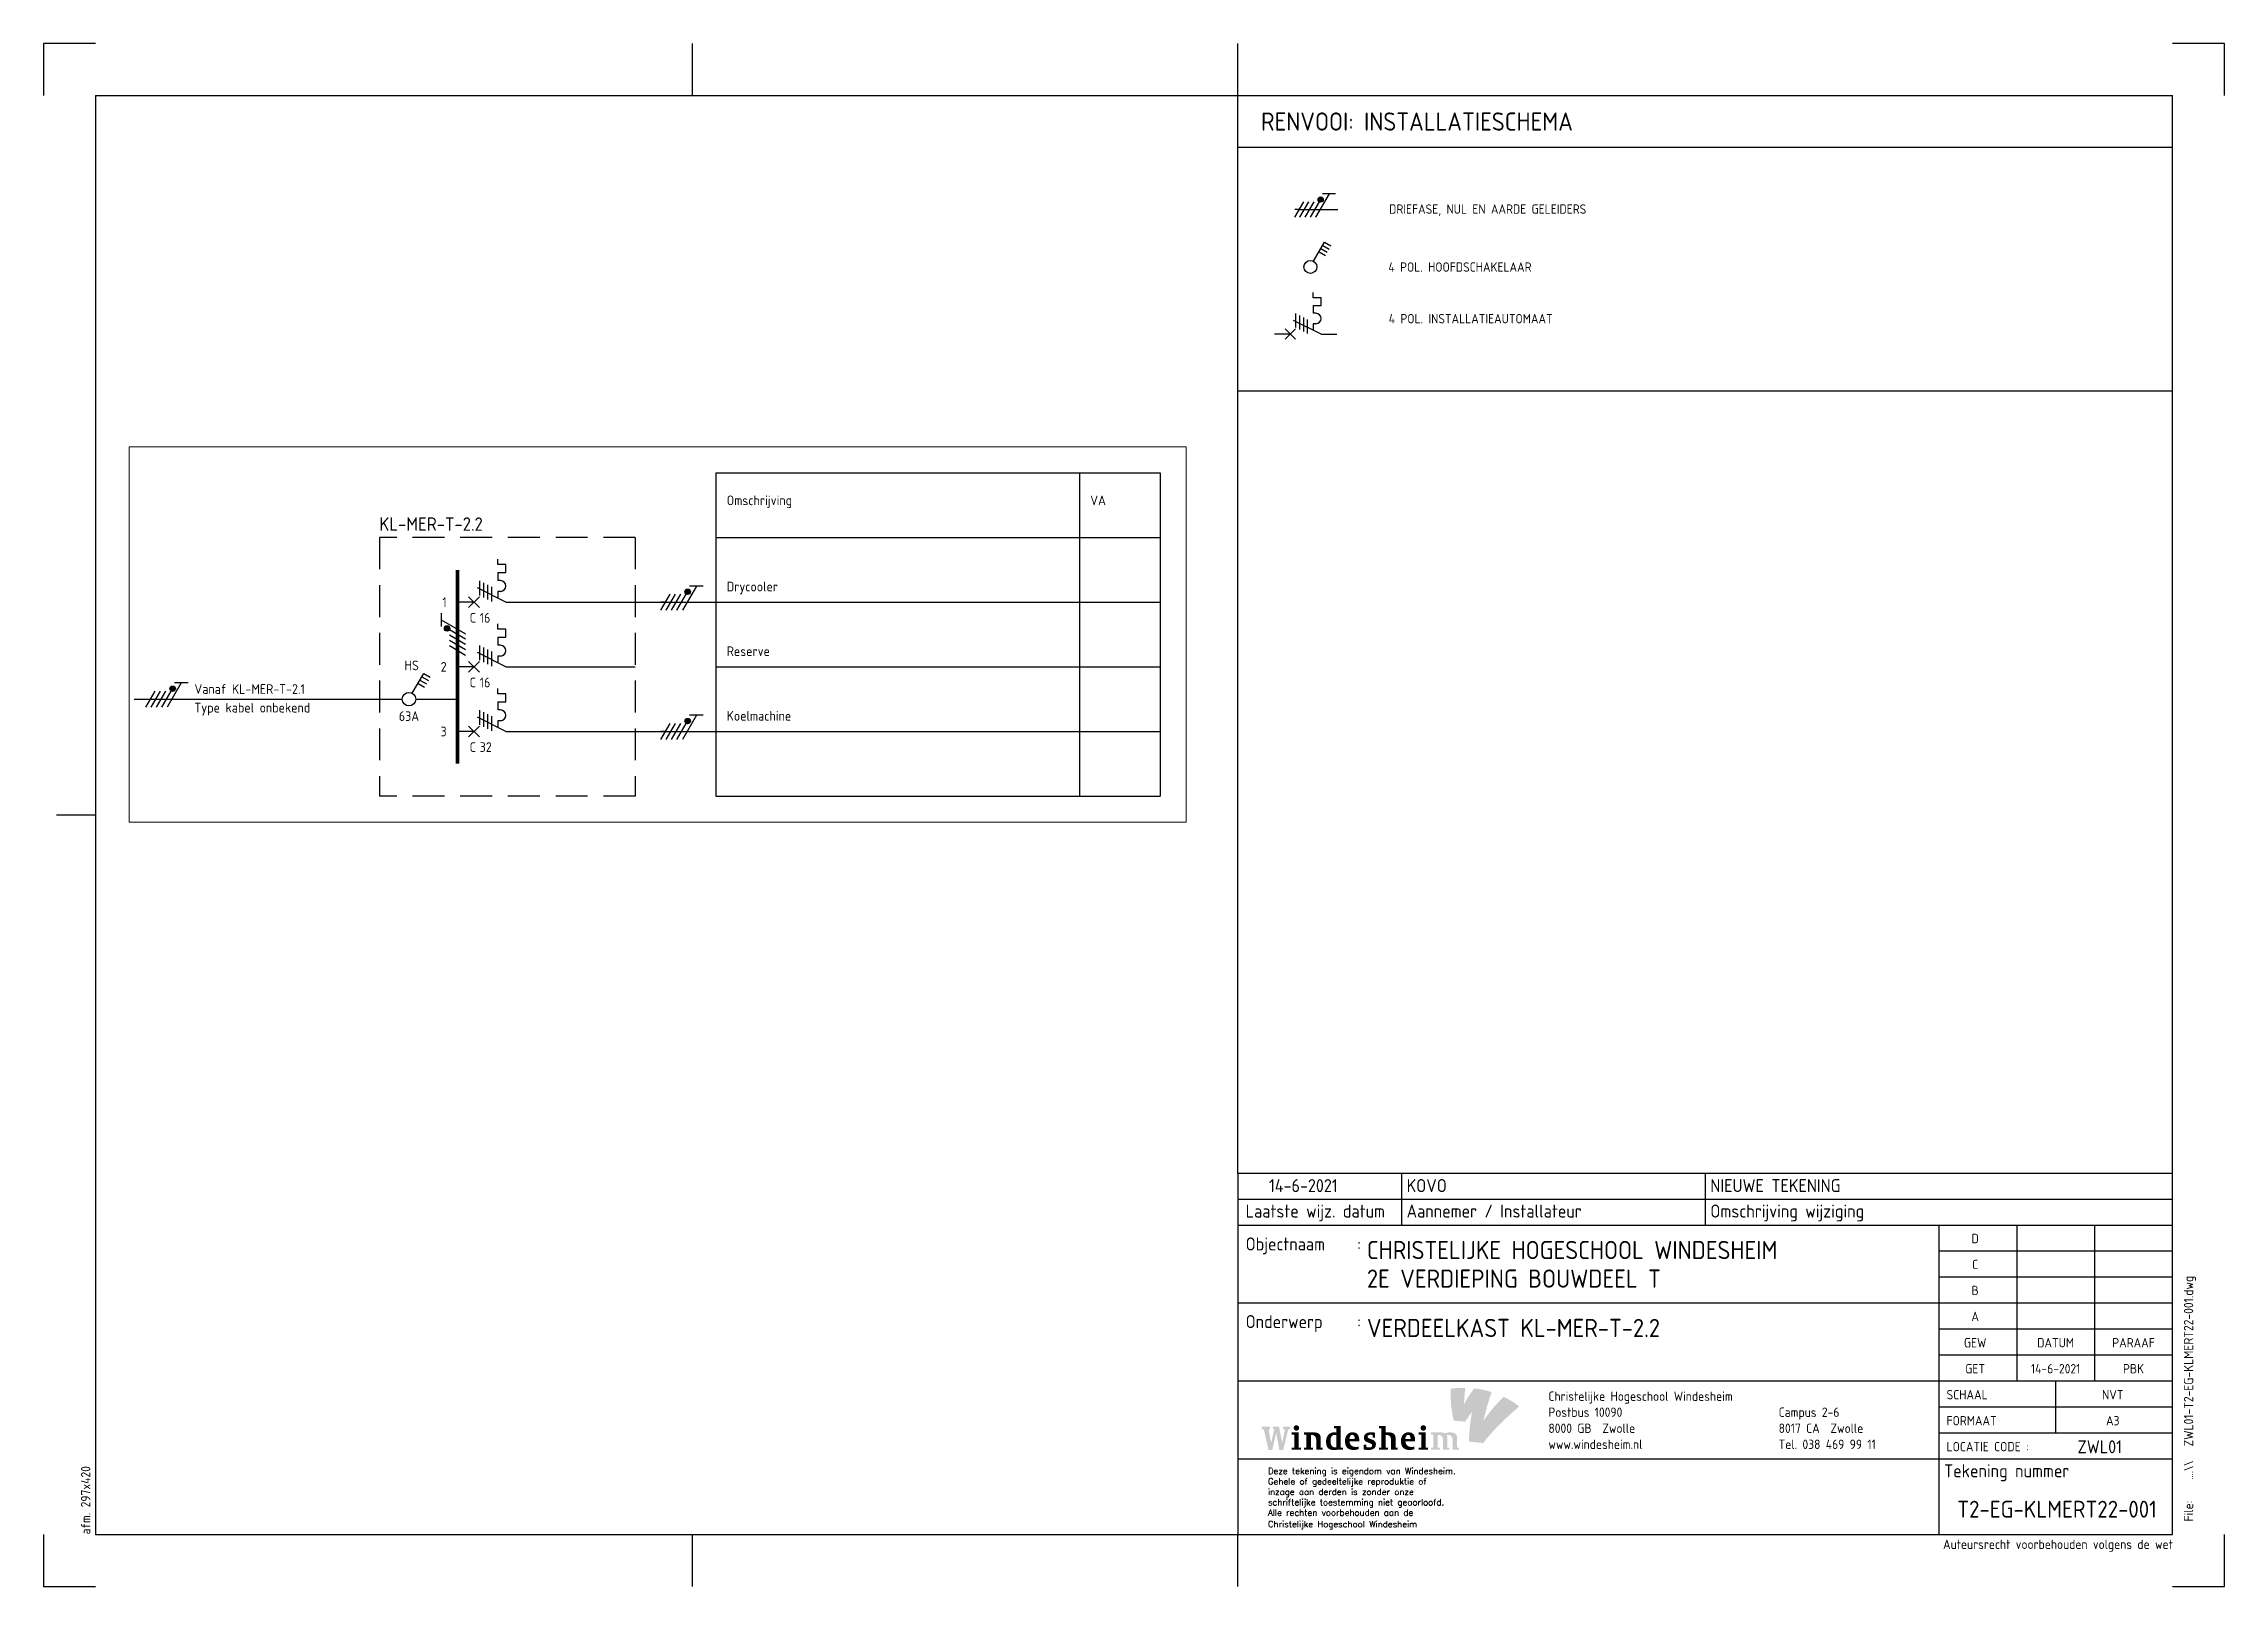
# Paper-space layout 'Layout1' of a CAD drawing. Header units: millimetres. Extents: x 0 to 420, y 0 to 297.
# The model-space entities are those that its viewports show. They can reach past a viewport. Long polylines and large blocks are cut down to what shows.
import ezdxf
from ezdxf.enums import TextEntityAlignment as Align

# ---------------------------------------------------------------- set-up
doc = ezdxf.new("R2010")
doc.units = ezdxf.units.MM
doc.linetypes.add('HIDDEN', pattern=[9.525, 6.35, -3.175])
for name, color, linetype in [('00att018', 1, 'Continuous'), ('00att025', 2, 'Continuous'), ('00att035', 3, 'Continuous'), ('00att050', 4, 'Continuous'), ('00KAD018', 1, 'Continuous'), ('00kad025', 2, 'Continuous'), ('00KAD070', 5, 'Continuous'), ('BL$2----_KADER', 7, 'Continuous'), ('BL$4----_LOGO', 7, 'Continuous'), ('BL$4----_STEMPEL', 7, 'Continuous'), ('BL$9----_RENVOOI', 3, 'Continuous'), ('EL$1----', 3, 'Continuous'), ('EL$1----_MER-T2-2', 3, 'Continuous'), ('LAAG_1', 7, 'Continuous')]:
    doc.layers.add(name, color=color, linetype=linetype)
doc.layers.add('BL$3----_VIEWPORT', color=7, linetype='Continuous', plot=False)
doc.styles.add('BURO-018', font='arial.ttf', dxfattribs={"height": 1.8})
doc.styles.add('EDU', font='ROMANS.SHX', dxfattribs={"height": 2.5})
doc.styles.add('ISO', font='isocp.shx')
doc.styles.add('STABICAD-018', font='ISOCP.SHX', dxfattribs={"height": 1.8})
doc.styles.get("Standard").update_dxf_attribs({"font": 'isocp.shx'})

# ---------------------------------------------------------------- blocks, each defined once
blk = doc.blocks.new('A$C549C6739')
at = {"layer": '00KAD018'}
for p, q in [((0, 297), (0, 287)), ((10, 297), (0, 297)), ((125, 287), (125, 297)), ((230, 287), (230, 297)), ((420, 297), (410, 297)), ((420, 287), (420, 297)), ((2.5, 148.5), (10, 148.5)), ((0, 10), (0, 0)), ((125, 0), (125, 10)), ((230, 0), (230, 10)), ((420, 0), (420, 10)), ((0, 0), (10, 0)), ((410, 0), (420, 0))]:
    blk.add_line(p, q, dxfattribs=at)
at = {"layer": '00KAD070'}
for p, q in [((10, 287), (10, 10)), ((10, 287), (410, 287)), ((410, 10), (410, 287)), ((10, 10), (410, 10))]:
    blk.add_line(p, q, dxfattribs=at)
at = {"layer": '00att018', "style": 'ISO'}
blk.add_text('afm. 297x420', height=1.8, rotation=90, dxfattribs=at).set_placement((9, 10))
blk.add_text('Auteursrecht voorbehouden volgens de wet', height=1.8, dxfattribs=at).set_placement((410.08, 7.2), align=Align.RIGHT)
blk = doc.blocks.new('AI9-BLK4')
at = {"layer": 'LAAG_1'}
h = blk.add_hatch(color=40, dxfattribs=at)
edge = h.paths.add_edge_path()
edge.add_spline(control_points=[(7.13, 7.18), (4.76, 4.71), (2.6, 2.64), (-0.67, -2.09), (0, 0.48), (1.33, 5.88), (2.58, 8.98), (0.66, 9.66), (-2.22, 10.26), (-4.13, 10.42), (-5.47, 8.84), (-7.52, 5.49), (-8.07, 4.43), (-8, 6.89), (-7.74, 9.27), (-7.64, 10.61), (-9.57, 10.7), (-11, 10.61), (-13.21, 10.31), (-13.29, 6), (-13.05, 2.03), (-12.01, -2), (-10.76, -2.09), (-7.6, -2.36), (-7.6, -2.36), (-7.12, -1.66), (-6.13, -0.03), (-4.98, 1.41), (-5.44, -0.9), (-5.87, -4.06), (-6.06, -7.16), (-6.12, -8.14), (-6.15, -9.12), (-6.16, -10.06), (-4.67, -10.18), (-0.96, -10.58), (-0.72, -10.61), (-0.72, -10.61), (-0.71, -10.6), (-0.71, -10.6), (-0.7, -10.59), (-0.7, -10.58), (-0.69, -10.58), (0.69, -8.77), (2.26, -6.96), (3.63, -5.5), (4.7, -4.37), (5.74, -3.33), (6.72, -2.37), (9.27, 0.11), (11.5, 2.08), (13.21, 3.49), (11.03, 5.13), (9.48, 6.13), (7.13, 7.18)], knot_values=[0, 0, 0, 0, 1, 1, 1, 2, 2, 2, 3, 3, 3, 4, 4, 4, 5, 5, 5, 6, 6, 6, 7, 7, 7, 8, 8, 8, 9, 9, 9, 10, 10, 10, 11, 11, 11, 12, 12, 12, 13, 13, 13, 14, 14, 14, 15, 15, 15, 16, 16, 16, 17, 17, 17, 18, 18, 18, 18], degree=3, periodic=0)
h = blk.add_hatch(color=154, dxfattribs=at)
edge = h.paths.add_edge_path()
edge.add_spline(control_points=[(-0.71, -10.6), (-0.71, -10.6), (-0.71, -10.6), (-0.71, -10.6), (-0.74, -10.63), (-0.72, -10.62), (-0.71, -10.6)], knot_values=[0, 0, 0, 0, 1, 1, 1, 2, 2, 2, 2], degree=3, periodic=0)
h = blk.add_hatch(color=154, dxfattribs=at)
edge = h.paths.add_edge_path()
edge.add_spline(control_points=[(-0.71, -10.6), (-0.71, -10.6), (-0.7, -10.6), (-0.7, -10.6), (-0.67, -10.57), (-0.69, -10.59), (-0.71, -10.6)], knot_values=[0, 0, 0, 0, 1, 1, 1, 2, 2, 2, 2], degree=3, periodic=0)
blk = doc.blocks.new('AI9-BLK3')
at = {"layer": 'LAAG_1'}
h = blk.add_hatch(color=154, dxfattribs=at)
edge = h.paths.add_edge_path()
edge.add_spline(control_points=[(-27.78, 3.24), (-27.78, 3.24), (-29.75, -4.72), (-29.75, -4.72), (-29.75, -4.72), (-31.22, -4.72), (-31.22, -4.72), (-31.22, -4.72), (-32.46, 1.79), (-32.46, 1.79), (-32.46, 1.79), (-33.95, -4.72), (-33.95, -4.72), (-33.95, -4.72), (-35.41, -4.72), (-35.41, -4.72), (-35.41, -4.72), (-37.24, 3.24), (-37.24, 3.24), (-37.24, 3.24), (-38.03, 3.24), (-38.03, 3.24), (-38.03, 3.24), (-38.03, 4.16), (-38.03, 4.16), (-38.03, 4.16), (-34.81, 4.16), (-34.81, 4.16), (-34.81, 4.16), (-34.81, 3.24), (-34.81, 3.24), (-34.81, 3.24), (-35.38, 3.24), (-35.38, 3.24), (-35.38, 3.24), (-34.43, -2.11), (-34.43, -2.11), (-34.43, -2.11), (-33.18, 3.26), (-33.18, 3.26), (-33.18, 3.26), (-33.73, 3.26), (-33.73, 3.26), (-33.73, 3.26), (-33.73, 4.16), (-33.73, 4.16), (-33.73, 4.16), (-31.32, 4.16), (-31.32, 4.16), (-31.32, 4.16), (-30.15, -2.11), (-30.15, -2.11), (-30.15, -2.11), (-29.03, 3.24), (-29.03, 3.24), (-29.03, 3.24), (-29.84, 3.24), (-29.84, 3.24), (-29.84, 3.24), (-29.84, 4.16), (-29.84, 4.16), (-29.84, 4.16), (-27.18, 4.16), (-27.18, 4.16), (-27.18, 4.16), (-27.18, 3.24), (-27.18, 3.24), (-27.18, 3.24), (-27.78, 3.24), (-27.78, 3.24)], knot_values=[0, 0, 0, 0, 1, 1, 1, 2, 2, 2, 3, 3, 3, 4, 4, 4, 5, 5, 5, 6, 6, 6, 7, 7, 7, 8, 8, 8, 9, 9, 9, 10, 10, 10, 11, 11, 11, 12, 12, 12, 13, 13, 13, 14, 14, 14, 15, 15, 15, 16, 16, 16, 17, 17, 17, 18, 18, 18, 19, 19, 19, 20, 20, 20, 21, 21, 21, 22, 22, 22, 23, 23, 23, 23], degree=3, periodic=0)
h = blk.add_hatch(color=154, dxfattribs=at)
edge = h.paths.add_edge_path()
edge.add_spline(control_points=[(-26.42, -4.7), (-26.42, -4.7), (-26.42, -3.87), (-26.42, -3.87), (-26.42, -3.87), (-25.47, -3.87), (-25.47, -3.87), (-25.47, -3.87), (-25.47, 1.17), (-25.47, 1.17), (-25.47, 1.17), (-26.42, 1.17), (-26.42, 1.17), (-26.42, 1.17), (-26.42, 1.99), (-26.42, 1.99), (-26.42, 1.99), (-23.75, 1.99), (-23.75, 1.99), (-23.75, 1.99), (-23.75, -3.87), (-23.75, -3.87), (-23.75, -3.87), (-22.88, -3.87), (-22.88, -3.87), (-22.88, -3.87), (-22.88, -4.7), (-22.88, -4.7), (-22.88, -4.7), (-26.42, -4.7), (-26.42, -4.7)], knot_values=[0, 0, 0, 0, 1, 1, 1, 2, 2, 2, 3, 3, 3, 4, 4, 4, 5, 5, 5, 6, 6, 6, 7, 7, 7, 8, 8, 8, 9, 9, 9, 10, 10, 10, 10], degree=3, periodic=0)
edge = h.paths.add_edge_path()
edge.add_spline(control_points=[(-24.66, 2.67), (-25.25, 2.67), (-25.71, 3.15), (-25.71, 3.74), (-25.71, 4.33), (-25.25, 4.79), (-24.66, 4.79), (-24.07, 4.79), (-23.58, 4.33), (-23.58, 3.74), (-23.58, 3.15), (-24.07, 2.67), (-24.66, 2.67)], knot_values=[0, 0, 0, 0, 1, 1, 1, 2, 2, 2, 3, 3, 3, 4, 4, 4, 4], degree=3, periodic=0)
h = blk.add_hatch(color=154, dxfattribs=at)
edge = h.paths.add_edge_path()
edge.add_spline(control_points=[(-17.02, -4.7), (-17.02, -4.7), (-17.02, -0.94), (-17.02, -0.94), (-17.02, -0.3), (-17.19, 0.21), (-17.5, 0.52), (-17.87, 0.9), (-18.34, 1.07), (-18.89, 1.07), (-18.95, 1.07), (-19.03, 1.07), (-19.09, 1.06), (-19.09, 1.06), (-19.09, -3.87), (-19.09, -3.87), (-19.09, -3.87), (-18.24, -3.87), (-18.24, -3.87), (-18.24, -3.87), (-18.24, -4.7), (-18.24, -4.7), (-18.24, -4.7), (-21.72, -4.7), (-21.72, -4.7), (-21.72, -4.7), (-21.72, -3.87), (-21.72, -3.87), (-21.72, -3.87), (-20.8, -3.87), (-20.8, -3.87), (-20.8, -3.87), (-20.8, 1.17), (-20.8, 1.17), (-20.8, 1.17), (-21.72, 1.17), (-21.72, 1.17), (-21.72, 1.17), (-21.72, 1.99), (-21.72, 1.99), (-21.72, 1.99), (-19.44, 1.99), (-19.44, 1.99), (-19.15, 1.99), (-18.89, 2.03), (-18.56, 2.03), (-16.96, 2.03), (-16.32, 1.86), (-15.88, 1.41), (-15.46, 1), (-15.3, 0.57), (-15.3, -0.15), (-15.3, -0.15), (-15.3, -3.87), (-15.3, -3.87), (-15.3, -3.87), (-14.5, -3.87), (-14.5, -3.87), (-14.5, -3.87), (-14.5, -4.7), (-14.5, -4.7), (-14.5, -4.7), (-17.02, -4.7), (-17.02, -4.7)], knot_values=[0, 0, 0, 0, 1, 1, 1, 2, 2, 2, 3, 3, 3, 4, 4, 4, 5, 5, 5, 6, 6, 6, 7, 7, 7, 8, 8, 8, 9, 9, 9, 10, 10, 10, 11, 11, 11, 12, 12, 12, 13, 13, 13, 14, 14, 14, 15, 15, 15, 16, 16, 16, 17, 17, 17, 18, 18, 18, 19, 19, 19, 20, 20, 20, 21, 21, 21, 21], degree=3, periodic=0)
h = blk.add_hatch(color=154, dxfattribs=at)
edge = h.paths.add_edge_path(flags=16)
edge.add_spline(control_points=[(-6.76, -4.7), (-6.76, -4.7), (-6.76, -3.87), (-6.76, -3.87), (-6.76, -3.87), (-7.62, -3.87), (-7.62, -3.87), (-7.62, -3.87), (-7.62, 4.46), (-7.62, 4.46), (-7.62, 4.46), (-10.2, 4.46), (-10.2, 4.46), (-10.2, 4.46), (-10.2, 3.64), (-10.2, 3.64), (-10.2, 3.64), (-9.32, 3.64), (-9.32, 3.64), (-9.32, 3.64), (-9.32, 1.95), (-9.32, 1.95), (-9.59, 2), (-9.79, 2.04), (-10.19, 2.04), (-11.95, 2.04), (-13.23, 0.68), (-13.23, -1.45), (-13.23, -3.83), (-12.29, -4.77), (-10.28, -4.77), (-9.86, -4.77), (-9.32, -4.7), (-9.12, -4.7), (-9.12, -4.7), (-6.76, -4.7), (-6.76, -4.7)], knot_values=[0, 0, 0, 0, 1, 1, 1, 2, 2, 2, 3, 3, 3, 4, 4, 4, 5, 5, 5, 6, 6, 6, 7, 7, 7, 8, 8, 8, 9, 9, 9, 10, 10, 10, 11, 11, 11, 12, 12, 12, 12], degree=3, periodic=0)
edge = h.paths.add_edge_path()
edge.add_spline(control_points=[(-9.28, -3.73), (-9.49, -3.76), (-9.62, -3.78), (-9.79, -3.78), (-10.77, -3.78), (-11.52, -3.12), (-11.52, -1.21), (-11.52, 0.4), (-10.88, 1.06), (-10, 1.06), (-9.71, 1.06), (-9.48, 1.02), (-9.28, 0.97), (-9.28, 0.97), (-9.28, -3.73), (-9.28, -3.73)], knot_values=[0, 0, 0, 0, 1, 1, 1, 2, 2, 2, 3, 3, 3, 4, 4, 4, 5, 5, 5, 5], degree=3, periodic=0)
h = blk.add_hatch(color=154, dxfattribs=at)
edge = h.paths.add_edge_path(flags=16)
edge.add_spline(control_points=[(-0.43, -1.4), (-0.43, 1.03), (-1.16, 2.05), (-3.05, 2.05), (-4.8, 2.05), (-5.93, 0.7), (-5.93, -1.35), (-5.93, -3.59), (-4.75, -4.76), (-2.66, -4.76), (-1.92, -4.76), (-1.25, -4.65), (-0.71, -4.43), (-0.71, -4.43), (-0.71, -3.47), (-0.71, -3.47), (-1.15, -3.57), (-1.59, -3.59), (-2.01, -3.59), (-3.43, -3.59), (-4.18, -2.54), (-4.18, -1.4), (-4.18, -1.4), (-0.43, -1.4), (-0.43, -1.4)], knot_values=[0, 0, 0, 0, 1, 1, 1, 2, 2, 2, 3, 3, 3, 4, 4, 4, 5, 5, 5, 6, 6, 6, 7, 7, 7, 8, 8, 8, 8], degree=3, periodic=0)
edge = h.paths.add_edge_path()
edge.add_spline(control_points=[(-2.19, -0.48), (-2.19, -0.48), (-4.21, -0.48), (-4.21, -0.48), (-4.21, 0.48), (-3.76, 1.08), (-3.17, 1.08), (-2.58, 1.08), (-2.19, 0.63), (-2.19, -0.48)], knot_values=[0, 0, 0, 0, 1, 1, 1, 2, 2, 2, 3, 3, 3, 3], degree=3, periodic=0)
h = blk.add_hatch(color=154, dxfattribs=at)
edge = h.paths.add_edge_path()
edge.add_spline(control_points=[(3.18, -4.79), (2.42, -4.79), (1.53, -4.63), (1.31, -4.55), (1.31, -4.55), (1.31, -2.67), (1.31, -2.67), (1.31, -2.67), (2.34, -2.67), (2.34, -2.67), (2.34, -2.67), (2.34, -3.62), (2.34, -3.62), (2.58, -3.7), (2.94, -3.79), (3.32, -3.79), (4.14, -3.79), (4.53, -3.52), (4.53, -3.03), (4.53, -2.53), (4.09, -2.3), (3.53, -2.1), (3.53, -2.1), (2.71, -1.81), (2.71, -1.81), (1.84, -1.5), (1.32, -0.99), (1.32, 0.08), (1.32, 1.19), (2.31, 2.08), (3.93, 2.08), (4.57, 2.08), (5.29, 2), (5.66, 1.88), (5.66, 1.88), (5.66, 0.04), (5.66, 0.04), (5.66, 0.04), (4.69, 0.04), (4.69, 0.04), (4.69, 0.04), (4.69, 1), (4.69, 1), (4.43, 1.07), (4.17, 1.11), (3.89, 1.11), (3.16, 1.11), (2.8, 0.83), (2.8, 0.37), (2.8, -0.04), (3.05, -0.24), (3.64, -0.43), (3.64, -0.43), (4.44, -0.7), (4.44, -0.7), (5.37, -1.01), (6, -1.57), (6, -2.6), (6, -4), (4.84, -4.79), (3.18, -4.79)], knot_values=[0, 0, 0, 0, 1, 1, 1, 2, 2, 2, 3, 3, 3, 4, 4, 4, 5, 5, 5, 6, 6, 6, 7, 7, 7, 8, 8, 8, 9, 9, 9, 10, 10, 10, 11, 11, 11, 12, 12, 12, 13, 13, 13, 14, 14, 14, 15, 15, 15, 16, 16, 16, 17, 17, 17, 18, 18, 18, 19, 19, 19, 20, 20, 20, 20], degree=3, periodic=0)
h = blk.add_hatch(color=154, dxfattribs=at)
edge = h.paths.add_edge_path()
edge.add_spline(control_points=[(11.81, -4.7), (11.81, -4.7), (11.81, -1.02), (11.81, -1.02), (11.81, -0.32), (11.67, 0.19), (11.34, 0.52), (10.95, 0.91), (10.48, 1.07), (9.97, 1.07), (9.88, 1.07), (9.79, 1.06), (9.75, 1.06), (9.75, 1.06), (9.75, -3.87), (9.75, -3.87), (9.75, -3.87), (10.59, -3.87), (10.59, -3.87), (10.59, -3.87), (10.59, -4.7), (10.59, -4.7), (10.59, -4.7), (7.11, -4.7), (7.11, -4.7), (7.11, -4.7), (7.11, -3.87), (7.11, -3.87), (7.11, -3.87), (8.03, -3.87), (8.03, -3.87), (8.03, -3.87), (8.03, 3.64), (8.03, 3.64), (8.03, 3.64), (7.16, 3.64), (7.16, 3.64), (7.16, 3.64), (7.16, 4.46), (7.16, 4.46), (7.16, 4.46), (9.75, 4.46), (9.75, 4.46), (9.75, 4.46), (9.75, 1.99), (9.75, 1.99), (9.93, 2), (10.23, 2.03), (10.54, 2.03), (11.88, 2.03), (12.52, 1.84), (12.96, 1.4), (13.39, 0.97), (13.53, 0.51), (13.53, -0.15), (13.53, -0.15), (13.53, -3.87), (13.53, -3.87), (13.53, -3.87), (14.34, -3.87), (14.34, -3.87), (14.34, -3.87), (14.34, -4.7), (14.34, -4.7), (14.34, -4.7), (11.81, -4.7), (11.81, -4.7)], knot_values=[0, 0, 0, 0, 1, 1, 1, 2, 2, 2, 3, 3, 3, 4, 4, 4, 5, 5, 5, 6, 6, 6, 7, 7, 7, 8, 8, 8, 9, 9, 9, 10, 10, 10, 11, 11, 11, 12, 12, 12, 13, 13, 13, 14, 14, 14, 15, 15, 15, 16, 16, 16, 17, 17, 17, 18, 18, 18, 19, 19, 19, 20, 20, 20, 21, 21, 21, 22, 22, 22, 22], degree=3, periodic=0)
h = blk.add_hatch(color=154, dxfattribs=at)
edge = h.paths.add_edge_path(flags=16)
edge.add_spline(control_points=[(21.09, -1.4), (21.09, 1.03), (20.36, 2.05), (18.47, 2.05), (16.72, 2.05), (15.6, 0.7), (15.6, -1.35), (15.6, -3.59), (16.77, -4.76), (18.87, -4.76), (19.6, -4.76), (20.27, -4.65), (20.81, -4.43), (20.81, -4.43), (20.81, -3.47), (20.81, -3.47), (20.37, -3.57), (19.93, -3.59), (19.52, -3.59), (18.09, -3.59), (17.35, -2.54), (17.35, -1.4), (17.35, -1.4), (21.09, -1.4), (21.09, -1.4)], knot_values=[0, 0, 0, 0, 1, 1, 1, 2, 2, 2, 3, 3, 3, 4, 4, 4, 5, 5, 5, 6, 6, 6, 7, 7, 7, 8, 8, 8, 8], degree=3, periodic=0)
edge = h.paths.add_edge_path()
edge.add_spline(control_points=[(19.33, -0.48), (19.33, -0.48), (17.31, -0.48), (17.31, -0.48), (17.31, 0.48), (17.76, 1.08), (18.35, 1.08), (18.94, 1.08), (19.33, 0.63), (19.33, -0.48)], knot_values=[0, 0, 0, 0, 1, 1, 1, 2, 2, 2, 3, 3, 3, 3], degree=3, periodic=0)
h = blk.add_hatch(color=154, dxfattribs=at)
edge = h.paths.add_edge_path()
edge.add_spline(control_points=[(22.47, -4.7), (22.47, -4.7), (22.47, -3.87), (22.47, -3.87), (22.47, -3.87), (23.42, -3.87), (23.42, -3.87), (23.42, -3.87), (23.42, 1.17), (23.42, 1.17), (23.42, 1.17), (22.47, 1.17), (22.47, 1.17), (22.47, 1.17), (22.47, 1.99), (22.47, 1.99), (22.47, 1.99), (25.13, 1.99), (25.13, 1.99), (25.13, 1.99), (25.13, -3.87), (25.13, -3.87), (25.13, -3.87), (26, -3.87), (26, -3.87), (26, -3.87), (26, -4.7), (26, -4.7), (26, -4.7), (22.47, -4.7), (22.47, -4.7)], knot_values=[0, 0, 0, 0, 1, 1, 1, 2, 2, 2, 3, 3, 3, 4, 4, 4, 5, 5, 5, 6, 6, 6, 7, 7, 7, 8, 8, 8, 9, 9, 9, 10, 10, 10, 10], degree=3, periodic=0)
edge = h.paths.add_edge_path()
edge.add_spline(control_points=[(24.23, 2.67), (23.64, 2.67), (23.18, 3.15), (23.18, 3.74), (23.18, 4.33), (23.64, 4.79), (24.23, 4.79), (24.82, 4.79), (25.31, 4.33), (25.31, 3.74), (25.31, 3.15), (24.82, 2.67), (24.23, 2.67)], knot_values=[0, 0, 0, 0, 1, 1, 1, 2, 2, 2, 3, 3, 3, 4, 4, 4, 4], degree=3, periodic=0)
h = blk.add_hatch(color=154, dxfattribs=at)
edge = h.paths.add_edge_path()
edge.add_spline(control_points=[(35.52, -4.7), (35.52, -4.7), (35.52, -0.89), (35.52, -0.89), (35.52, -0.3), (35.34, 0.21), (35.04, 0.52), (34.66, 0.9), (34.24, 1.07), (33.55, 1.07), (33.41, 1.07), (33.28, 1.05), (33.17, 1.03), (33.4, 0.83), (33.52, 0.35), (33.52, -0.07), (33.52, -0.07), (33.52, -3.87), (33.52, -3.87), (33.52, -3.87), (34.3, -3.87), (34.3, -3.87), (34.3, -3.87), (34.3, -4.7), (34.3, -4.7), (34.3, -4.7), (31.82, -4.7), (31.82, -4.7), (31.82, -4.7), (31.82, -0.89), (31.82, -0.89), (31.82, -0.18), (31.64, 0.24), (31.34, 0.53), (30.95, 0.92), (30.5, 1.07), (30.01, 1.07), (29.96, 1.07), (29.9, 1.06), (29.8, 1.06), (29.8, 1.06), (29.8, -3.87), (29.8, -3.87), (29.8, -3.87), (30.64, -3.87), (30.64, -3.87), (30.64, -3.87), (30.64, -4.7), (30.64, -4.7), (30.64, -4.7), (27.17, -4.7), (27.17, -4.7), (27.17, -4.7), (27.17, -3.87), (27.17, -3.87), (27.17, -3.87), (28.09, -3.87), (28.09, -3.87), (28.09, -3.87), (28.09, 1.17), (28.09, 1.17), (28.09, 1.17), (27.17, 1.17), (27.17, 1.17), (27.17, 1.17), (27.17, 1.99), (27.17, 1.99), (27.17, 1.99), (29.58, 1.99), (29.58, 1.99), (29.86, 1.99), (30.2, 2.03), (30.42, 2.03), (31.35, 2.03), (31.94, 1.93), (32.49, 1.67), (32.96, 1.86), (33.67, 2.01), (34.45, 2.01), (35.63, 2.01), (36.25, 1.82), (36.67, 1.4), (37.08, 0.99), (37.23, 0.53), (37.23, -0.08), (37.23, -0.08), (37.23, -3.87), (37.23, -3.87), (37.23, -3.87), (38.03, -3.87), (38.03, -3.87), (38.03, -3.87), (38.03, -4.7), (38.03, -4.7), (38.03, -4.7), (35.52, -4.7), (35.52, -4.7)], knot_values=[0, 0, 0, 0, 1, 1, 1, 2, 2, 2, 3, 3, 3, 4, 4, 4, 5, 5, 5, 6, 6, 6, 7, 7, 7, 8, 8, 8, 9, 9, 9, 10, 10, 10, 11, 11, 11, 12, 12, 12, 13, 13, 13, 14, 14, 14, 15, 15, 15, 16, 16, 16, 17, 17, 17, 18, 18, 18, 19, 19, 19, 20, 20, 20, 21, 21, 21, 22, 22, 22, 23, 23, 23, 24, 24, 24, 25, 25, 25, 26, 26, 26, 27, 27, 27, 28, 28, 28, 29, 29, 29, 30, 30, 30, 31, 31, 31, 32, 32, 32, 32], degree=3, periodic=0)
blk = doc.blocks.new('AI9-BLK2')
at = {"layer": 'LAAG_1', "color": 7}
for name, p in [('AI9-BLK4', (36.4, 1.35)), ('AI9-BLK3', (-11.59, -7.17))]:
    blk.add_blockref(name, p, dxfattribs=at)
blk = doc.blocks.new('CHW_ONDERHOEK')
at = {"layer": '00kad025', "color": 2}
for p, q in [((-190, 79.5), (-190, 69.5)), ((-10, 79.5), (-190, 79.5)), ((-158.5, 79.5), (-158.5, 69.5)), ((-100, 79.5), (-100, 69.5)), ((-10, 74.5), (-190, 74.5)), ((-40, 69.5), (-40, 39.5)), ((-25, 69.5), (-25, 39.5)), ((-10, 64.5), (-55, 64.5)), ((-10, 59.5), (-55, 59.5)), ((-10, 54.5), (-55, 54.5)), ((-10, 49.5), (-55, 49.5)), ((-32.5, 39.5), (-32.5, 34.5)), ((-32.5, 34.5), (-32.5, 29.5))]:
    blk.add_line(p, q, dxfattribs=at)
at = {"layer": '00KAD070', "color": 5}
for p, q in [((-10, 69.5), (-190, 69.5)), ((-190, 69.5), (-190, 10)), ((-55, 69.5), (-55, 10)), ((-55, 54.5), (-190, 54.5)), ((-10, 44.5), (-55, 44.5)), ((-10, 39.5), (-190, 39.5)), ((-10, 34.5), (-55, 34.5)), ((-10, 29.5), (-55, 29.5)), ((-55, 24.5), (-190, 24.5)), ((-10, 24.5), (-55, 24.5))]:
    blk.add_line(p, q, dxfattribs=at)
at = {"layer": 'LAAG_1', "color": 7, "xscale": 0.5, "yscale": 0.5, "zscale": 0.5}
blk.add_blockref('AI9-BLK2', (-160.6, 32.22), dxfattribs=at)
at = {"layer": '00att018', "color": 1, "style": 'ISO'}
for s, p in [('GEW', (-48, 46)), ('DATUM', (-32.5, 46)), ('PARAAF', (-17.5, 46)), ('GET', (-48, 41))]:
    blk.add_text(s, height=1.8, dxfattribs=at).set_placement(p, align=Align.CENTER)
for s, p in [('SCHAAL', (-53.5, 36)), ('FORMAAT', (-53.5, 31))]:
    blk.add_text(s, height=1.8, dxfattribs=at).set_placement(p)
at = {"layer": '00att018', "color": 1, "linetype": 'Continuous', "style": 'EDU'}
for s, p in [('Deze tekening is eigendom van Windesheim.', (-184.2, 21.6)), ('Gehele of gedeeltelijke reproduktie of', (-184.2, 19.6)), ('inzage aan derden is zonder onze', (-184.2, 17.6)), ('schriftelijke toestemming niet geoorloofd.', (-184.2, 15.6)), ('Alle rechten voorbehouden aan de', (-184.2, 13.6)), ('Christelijke Hogeschool Windesheim', (-184.2, 11.38))]:
    blk.add_text(s, height=1.2, dxfattribs=at).set_placement(p)
at = {"layer": '00att018', "color": 1, "style": 'ISO', "width": 0.9}
blk.add_text('....\\\\', height=1.8, rotation=90, dxfattribs=at).set_placement((-6, 20.5))
at = {"layer": '00att018', "color": 1, "style": 'ISO'}
blk.add_text('File:', height=1.8, rotation=90, dxfattribs=at).set_placement((-6, 12.5))
for tag, p in [('WZ_CODED', (-48, 66.07)), ('WZ_DATUMD', (-32.5, 66.07)), ('WZ_WZGOEDD', (-17.5, 66.07)), ('WZ_CODEC', (-48, 61.07)), ('WZ_DATUMC', (-32.5, 61.07)), ('WZ_WZGOEDC', (-17.5, 61.07)), ('WZ_CODEB', (-48, 56.07)), ('WZ_DATUMB', (-32.5, 56.07)), ('WZ_WZGOEDB', (-17.5, 56.07)), ('WZ_CODEA', (-48, 51.07)), ('WZ_DATUMA', (-32.5, 51.07)), ('WZ_WZGOEDA', (-17.5, 51.07)), ('TKDATCREAT', (-32.5, 41)), ('TKINIT', (-17.5, 41)), ('TKSCHAAL', (-21.5, 36)), ('TKFORMAAT', (-21.5, 31))]:
    blk.add_attdef(tag, text='', height=1.8, dxfattribs=at).set_placement(p, align=Align.CENTER)
blk.add_attdef('DWGNAME', (-6, 26.93), '', height=1.8, rotation=90, dxfattribs=at)
at = {"layer": '00att025', "color": 2, "style": 'ISO'}
for s, p in [('Objectnaam', (-188.5, 64.67)), ('Onderwerp', (-188.5, 49.72)), ('Tekening nummer', (-54, 21))]:
    blk.add_text(s, height=2.5, dxfattribs=at).set_placement(p)
at = {"layer": '00att025', "style": 'ISO'}
for p in [(-167.02, 64.67), (-167.02, 49.78)]:
    blk.add_text(':', height=2.5, dxfattribs=at).set_placement(p)
at = {"layer": '00att025', "color": 1, "style": 'ISO'}
blk.add_text('LOCATIE CODE :', height=1.8, dxfattribs=at).set_placement((-53.5, 26))
at = {"layer": '00att025', "color": 2, "style": 'ISO'}
for tag, p in [('WZ_DATUM', (-184, 75.9)), ('WZ_AANNEMER_INSTALATEUR', (-157.5, 75.9)), ('WZ_OMSCHR', (-99, 75.9))]:
    blk.add_attdef(tag, p, '', height=2.5, dxfattribs=at)
at = {"layer": '00att025', "color": 3, "style": 'ISO'}
blk.add_attdef('TKVRIJ2', text='', height=2.5, dxfattribs=at).set_placement((-24, 25.62), align=Align.CENTER)
at = {"layer": '00att035', "color": 3, "style": 'ISO'}
for s, p in [('Laatste wijz. datum', (-188.5, 71)), ('Aannemer / Installateur', (-157.5, 71)), ('Omschrijving wijziging', (-99, 71))]:
    blk.add_text(s, height=2.5, dxfattribs=at).set_placement(p)
for tag, p in [('PROMSCHR', (-165.14, 63)), ('TK1OMSCHR', (-165.14, 57.5)), ('TK2OMSCHR', (-165.14, 48)), ('TKVRIJ1', (-165.14, 42.5))]:
    blk.add_attdef(tag, p, '', height=3.5, dxfattribs=at)
at = {"layer": '00att050', "color": 4, "style": 'ISO'}
blk.add_attdef('TKFASE', text='', height=5, dxfattribs=at).set_placement((-14.5, 82), align=Align.RIGHT)
blk.add_attdef('TKTEKNR', text='', height=3.5, dxfattribs=at).set_placement((-32.25, 13.23), align=Align.CENTER)
at = {"layer": 'BL$4----_LOGO', "color": 1, "style": 'ISO'}
for s, p in [('Christelijke Hogeschool Windesheim', (-130.19, 35.71)), ('Postbus 10090', (-130.19, 32.63)), ('Campus 2-6', (-85.85, 32.63)), ('8000 GB  Zwolle', (-130.19, 29.54)), ('8017 CA  Zwolle', (-85.85, 29.54)), ('www.windesheim.nl', (-130.19, 26.45)), ('Tel. 038 469 99 11', (-85.85, 26.45))]:
    blk.add_text(s, height=1.8, dxfattribs=at).set_placement(p)
blk = doc.blocks.new('1114A3A_')
at = {"color": 0, "linetype": 'Continuous'}
for p, q in [((-4.75, 2.74), (-4.05, 3.95)), ((-1.08, 0.62), (-4.75, 2.74)), ((-4.14, 2.39), (-3.44, 3.6)), ((-3.54, 2.04), (-2.84, 3.25)), ((-2.93, 1.69), (-2.23, 2.9))]:
    blk.add_line(p, q, dxfattribs=at)
blk.add_circle((0, 0), 1.25, dxfattribs=at)
at = {"color": 0, "linetype": 'Continuous', "style": 'BURO-018'}
blk.add_attdef('E_IS', text='', height=1.8, rotation=90, dxfattribs=at).set_placement((3, 0), align=Align.TOP_CENTER)
blk = doc.blocks.new('B50')
at = {"color": 0, "linetype": 'Continuous'}
for p, q in [((-7, 8.98), (-7, 7.48)), ((-5.5, 8.98), (-7, 8.98)), ((-5.5, 7.48), (-5.5, 8.98)), ((0, 8.98), (-2.64, 3.7)), ((-7, 7.48), (-8, 7.48)), ((-5.5, 7.48), (-4, 7.48)), ((-4, 7.98), (-4, 7.48)), ((-3.95, 4.08), (-1.25, 4.08)), ((-3.58, 4.83), (-0.88, 4.83)), ((-3.2, 5.58), (-0.5, 5.58)), ((-2.83, 6.33), (-0.13, 6.33)), ((-2, 7.98), (-2, 7.48)), ((-2, 7.48), (-0.75, 7.48)), ((-1, 2.07), (1, 4.07)), ((-1, 4.07), (1, 2.07))]:
    blk.add_line(p, q, dxfattribs=at)
at = {"color": 0}
for p, q in [((0, 8.98), (0, 12)), ((0, 3.07), (0, 0))]:
    blk.add_line(p, q, dxfattribs=at)
at = {"color": 0, "linetype": 'Continuous'}
blk.add_arc((-3, 7.98), 1, 0, 180, dxfattribs=at)
at = {"color": 0, "style": 'STABICAD-018'}
for tag, p in [('AUTOMATICFUSE', (4.04, 12.52)), ('CHARACTERISTIC', (4.13, 8.13)), ('FREEFIELD1', (5.19, 4.18))]:
    blk.add_attdef(tag, p, '', height=1.8, dxfattribs=at)
at = {"color": 0, "linetype": 'Continuous', "style": 'STABICAD-018'}
blk.add_attdef('ARTICLECODE', text='', height=1.8, dxfattribs=at).set_placement((0, -2.1), align=Align.MIDDLE)
blk = doc.blocks.new('P-N-PE_5')
at = {"color": 0, "linetype": 'Continuous'}
for p, q in [((0, 0.87), (0, 8.28)), ((-3, 7.85), (-3, 5.35)), ((-3, 6.6), (1.5, 4)), ((1.5, 3), (-1.5, 4.73)), ((1.5, 2), (-1.5, 3.73)), ((1.5, 1), (-1.5, 2.73)), ((1.5, 0), (-1.5, 1.73)), ((0, 0.87), (0, 0))]:
    blk.add_line(p, q, dxfattribs=at)
at = {"color": 0, "linetype": 'Continuous', "const_width": 0.5}
blk.add_lwpolyline([(-1.68, 4.98, 1), (-2.18, 4.98, 1)], format="xyb", close=True, dxfattribs=at)
at = {"color": 0, "linetype": 'Continuous'}
blk.add_circle((-1.93, 4.98), 0.5, dxfattribs=at)
blk = doc.blocks.new('HS1')
at = {"color": 0, "linetype": 'Continuous'}
for p, q in [((0, -7.67), (0, 0)), ((-4.75, -6.26), (-4.05, -5.05)), ((-1.08, -8.38), (-4.75, -6.26)), ((-4.14, -6.61), (-3.44, -5.4)), ((-3.54, -6.96), (-2.84, -5.75)), ((-2.93, -7.31), (-2.23, -6.1)), ((0, -60), (0, -10.33)), ((-3, -50.02), (-3, -52.52)), ((-3, -51.27), (1.5, -53.87)), ((1.5, -54.87), (-1.5, -53.13)), ((1.5, -55.87), (-1.5, -54.13)), ((1.5, -56.87), (-1.5, -55.13)), ((1.5, -57.87), (-1.5, -56.13))]:
    blk.add_line(p, q, dxfattribs=at)
at = {"color": 0, "linetype": 'Continuous', "const_width": 0.5}
blk.add_lwpolyline([(-1.68, -52.88, 1), (-2.18, -52.88, 1)], format="xyb", close=True, dxfattribs=at)
at = {"color": 0, "linetype": 'Continuous'}
for centre, radius in [((0, -9), 1.25), ((-1.93, -52.88), 0.5)]:
    blk.add_circle(centre, radius, dxfattribs=at)
at = {"color": 0, "linetype": 'Continuous', "style": 'STABICAD-018'}
blk.add_attdef('PROTECTIONSWITCH', text='', height=1.8, rotation=90, dxfattribs=at).set_placement((3, -9), align=Align.TOP_CENTER)
blk.add_attdef('ARTICLECODE', text='', height=1.8, rotation=90, dxfattribs=at).set_placement((-2.9, -31.89), align=Align.MIDDLE)
blk.add_attdef('SUPPLY', (-2, -49), '', height=1.8, rotation=90, dxfattribs=at)
blk.add_attdef('WIRE', text='', height=1.8, rotation=90, dxfattribs=at).set_placement((2, -49), align=Align.TOP_LEFT)
blk = doc.blocks.new('PS_111104')
at = {"color": 0, "linetype": 'Continuous'}
for p, q in [((-3, 6.98), (-3, 4.48)), ((-3, 5.73), (1.5, 3.13)), ((1.5, 2.13), (-1.5, 3.87)), ((1.5, 1.13), (-1.5, 2.87)), ((1.5, 0.13), (-1.5, 1.87)), ((1.5, -0.87), (-1.5, 0.87))]:
    blk.add_line(p, q, dxfattribs=at)
at = {"color": 0, "linetype": 'Continuous', "const_width": 0.5}
blk.add_lwpolyline([(-1.68, 4.12, 1), (-2.18, 4.12, 1)], format="xyb", close=True, dxfattribs=at)
at = {"color": 0, "linetype": 'Continuous'}
blk.add_circle((-1.93, 4.12), 0.5, dxfattribs=at)
at = {"color": 0, "linetype": 'Continuous', "style": 'STABICAD-018'}
blk.add_attdef('ARTICLECODE', text='', height=1.8, dxfattribs=at).set_placement((0.84, -2.19), align=Align.MIDDLE)

msp = doc.modelspace()

# ---------------------------------------------------------------- linework, layer by layer
at = {"layer": 'EL$1----_MER-T2-2', "color": 1}
for p, q in [((48, 24), (48, -36)), ((48, 24), (130.5, 24)), ((115.5, 24), (115.5, -36)), ((130.5, 24), (130.5, -36)), ((48, 12), (130.5, 12)), ((48, -36), (130.5, -36))]:
    msp.add_line(p, q, dxfattribs=at)
at = {"layer": 'EL$1----_MER-T2-2', "color": 1, "linetype": 'HIDDEN'}
for p, q in [((-14.5, 12), (-14.5, -36)), ((33, 12), (-14.5, 12)), ((33, 12), (33, -36)), ((33, -36), (-14.5, -36))]:
    msp.add_line(p, q, dxfattribs=at)
at = {"layer": 'EL$1----_MER-T2-2', "color": 3}
for p, q in [((12, 0), (21, 0)), ((21, 0), (33, 0)), ((33, 0), (48, 0)), ((48, 0), (130.5, 0)), ((12, -12), (21, -12)), ((21, -12), (33, -12)), ((48, -12), (130.5, -12)), ((12, -24), (21, -24)), ((21, -24), (33, -24)), ((33, -24), (48, -24)), ((48, -24), (130.5, -24))]:
    msp.add_line(p, q, dxfattribs=at)
for points in [[(0, -6, 0.7, 0.7, 0), (0, 6, 0.7, 0.7, 0)], [(0, -18, 0.7, 0.7, 0), (0, -6, 0.7, 0.7, 0)], [(0, -30, 0.7, 0.7, 0), (0, -18, 0.7, 0.7, 0)]]:
    msp.add_lwpolyline(points, format="xyseb", dxfattribs=at)

# ---------------------------------------------------------------- block references
at = {"layer": 'EL$1----_MER-T2-2'}
ref = msp.add_blockref('B50', (0, 0), dxfattribs=dict(at, rotation=270))
ref.add_attrib('AUTOMATICFUSE', '16', dxfattribs={"color": 1, "height": 1.8, "style": 'STABICAD-018'}).set_placement((4.13, -2.9), align=Align.MIDDLE_LEFT)
ref.add_attrib('CHARACTERISTIC', 'C', dxfattribs={"color": 1, "height": 1.8, "style": 'STABICAD-018'}).set_placement((3.43, -2.9), align=Align.MIDDLE_RIGHT)
at = {"layer": 'EL$1----_MER-T2-2', "rotation": 270}
for p in [(37.77, 0), (37.77, -24)]:
    msp.add_blockref('P-N-PE_5', p, dxfattribs=at)
at = {"layer": 'EL$1----_MER-T2-2', "linetype": 'Continuous'}
msp.add_blockref('PS_111104', (0, -9), dxfattribs=at)
at = {"layer": 'EL$1----_MER-T2-2'}
ref = msp.add_blockref('B50', (0, -12), dxfattribs=dict(at, rotation=270))
ref.add_attrib('AUTOMATICFUSE', '16', dxfattribs={"color": 1, "height": 1.8, "style": 'STABICAD-018'}).set_placement((4.13, -14.9), align=Align.MIDDLE_LEFT)
ref.add_attrib('CHARACTERISTIC', 'C', dxfattribs={"color": 1, "height": 1.8, "style": 'STABICAD-018'}).set_placement((3.43, -14.9), align=Align.MIDDLE_RIGHT)
at = {"layer": 'EL$1----_MER-T2-2', "linetype": 'Continuous'}
ref = msp.add_blockref('HS1', (0, -18), dxfattribs=dict(at, rotation=270))
ref.add_attrib('PROTECTIONSWITCH', '63A', dxfattribs={"layer": '0', "color": 1, "linetype": 'Continuous', "height": 1.8, "style": 'STABICAD-018'}).set_placement((-9, -20.25), align=Align.TOP_CENTER)
at = {"layer": 'EL$1----_MER-T2-2'}
ref = msp.add_blockref('B50', (0, -24), dxfattribs=dict(at, rotation=270))
ref.add_attrib('AUTOMATICFUSE', '32', dxfattribs={"color": 1, "height": 1.8, "style": 'STABICAD-018'}).set_placement((4.13, -26.9), align=Align.MIDDLE_LEFT)
ref.add_attrib('CHARACTERISTIC', 'C', dxfattribs={"color": 1, "height": 1.8, "style": 'STABICAD-018'}).set_placement((3.43, -26.9), align=Align.MIDDLE_RIGHT)

# ---------------------------------------------------------------- texts
at = {"layer": 'EL$1----_MER-T2-2', "color": 1, "style": 'STABICAD-018'}
for s, p in [('Omschrijving', (50, 18)), ('VA', (117.5, 18)), ('Drycooler ', (50, 2)), ('Reserve ', (50, -10)), ('Vanaf KL-MER-T-2.1', (-48.84, -17.02)), ('Type kabel onbekend', (-48.84, -20.48)), ('Koelmachine ', (50, -22))]:
    msp.add_text(s, height=1.8, dxfattribs=at).set_placement(p)
at = {"layer": 'EL$1----_MER-T2-2', "color": 2, "style": 'STABICAD-018'}
msp.add_text('KL-MER-T-2.2 ', height=2.5, dxfattribs=at).set_placement((-14.5, 12.5), align=Align.BOTTOM_LEFT)
at = {"layer": 'EL$1----_MER-T2-2', "color": 1, "style": 'STABICAD-018'}
for s, p in [('1', (-2, 0)), ('2', (-2, -12)), ('3', (-2, -24))]:
    msp.add_text(s, height=1.8, dxfattribs=at).set_placement(p, align=Align.MIDDLE_RIGHT)
msp.add_text('HS', height=1.8, dxfattribs=at).set_placement((-8.5, -12.64), align=Align.CENTER)

psp = doc.layouts.get("Layout1")

# ---------------------------------------------------------------- linework, layer by layer
at = {"layer": 'BL$9----_RENVOOI'}
for p, q in [((229.97, 287), (410, 287)), ((230, 79.5), (229.97, 287)), ((409.97, 277), (229.97, 277)), ((410, 230.08), (230, 230.08))]:
    psp.add_line(p, q, dxfattribs=at)

# ---------------------------------------------------------------- block references
at = {"layer": 'BL$2----_KADER'}
psp.add_blockref('A$C549C6739', (0, 0), dxfattribs=at)
at = {"layer": 'BL$4----_STEMPEL'}
ref = psp.add_blockref('CHW_ONDERHOEK', (420, 0), dxfattribs=at)
ref.add_attrib('TKTEKNR', 'T2-EG-KLMERT22-001', dxfattribs={"layer": '00att050', "color": 3, "height": 3.25, "style": 'ISO'}).set_placement((387.75, 13.23), align=Align.CENTER)
ref.add_attrib('WZ_CODEA', 'A', dxfattribs={"layer": '00att018', "color": 1, "height": 1.8, "style": 'ISO'}).set_placement((372, 51.07), align=Align.CENTER)
ref.add_attrib('WZ_CODEB', 'B', dxfattribs={"layer": '00att018', "color": 1, "height": 1.8, "style": 'ISO'}).set_placement((372, 56.07), align=Align.CENTER)
ref.add_attrib('WZ_CODEC', 'C', dxfattribs={"layer": '00att018', "color": 1, "height": 1.8, "style": 'ISO'}).set_placement((372, 61.07), align=Align.CENTER)
ref.add_attrib('WZ_CODED', 'D', dxfattribs={"layer": '00att018', "color": 1, "height": 1.8, "style": 'ISO'}).set_placement((372, 66.07), align=Align.CENTER)
ref.add_attrib('TKDATCREAT', '14-6-2021', dxfattribs={"layer": '00att018', "color": 1, "height": 1.8, "style": 'ISO'}).set_placement((387.5, 41), align=Align.CENTER)
ref.add_attrib('TKINIT', 'PBK', dxfattribs={"layer": '00att018', "color": 1, "height": 1.8, "style": 'ISO'}).set_placement((402.5, 41), align=Align.CENTER)
ref.add_attrib('TKSCHAAL', 'NVT', dxfattribs={"layer": '00att018', "color": 1, "height": 1.8, "style": 'ISO'}).set_placement((398.5, 36), align=Align.CENTER)
ref.add_attrib('TKFORMAAT', 'A3', dxfattribs={"layer": '00att018', "color": 1, "height": 1.8, "style": 'ISO'}).set_placement((398.5, 31), align=Align.CENTER)
ref.add_attrib('TKVRIJ2', 'ZWL01', dxfattribs={"layer": '00att025', "color": 3, "height": 2.5, "style": 'ISO'}).set_placement((396, 25.62), align=Align.CENTER)
ref.add_attrib('PROMSCHR', 'CHRISTELIJKE HOGESCHOOL WINDESHEIM', (254.86, 63), dxfattribs={"layer": '00att035', "color": 3, "height": 3.5, "style": 'ISO'})
ref.add_attrib('TK2OMSCHR', 'VERDEELKAST KL-MER-T-2.2', (254.86, 48), dxfattribs={"layer": '00att035', "color": 3, "height": 3.5, "style": 'ISO'})
ref.add_attrib('DWGNAME', 'ZWL01-T2-EG-KLMERT22-001.dwg', (414, 26.93), dxfattribs={"layer": '00att018', "color": 1, "height": 1.8, "rotation": 90, "style": 'ISO'})
ref.add_attrib('TK1OMSCHR', '2E VERDIEPING BOUWDEEL T', (254.86, 57.5), dxfattribs={"layer": '00att035', "color": 3, "height": 3.5, "style": 'ISO'})
ref.add_attrib('WZ_DATUM', '14-6-2021', (236, 75.9), dxfattribs={"layer": '00att025', "color": 2, "height": 2.5, "style": 'ISO'})
ref.add_attrib('WZ_AANNEMER_INSTALATEUR', 'KOVO', (262.5, 75.9), dxfattribs={"layer": '00att025', "color": 2, "height": 2.5, "style": 'ISO'})
ref.add_attrib('WZ_OMSCHR', 'NIEUWE TEKENING', (321, 75.9), dxfattribs={"layer": '00att025', "color": 2, "height": 2.5, "style": 'ISO'})
at = {"layer": 'EL$1----', "rotation": 270}
for name, p in [('P-N-PE_5', (240.97, 265.06)), ('1114A3A_', (243.97, 254.01)), ('B50', (237.05, 241.08))]:
    psp.add_blockref(name, p, dxfattribs=at)

# ---------------------------------------------------------------- texts
at = {"layer": 'BL$9----_RENVOOI', "color": 3, "insert": (234.47, 282), "char_height": 3.5, "width": 170.9474, "attachment_point": 4}
psp.add_mtext('RENVOOI: INSTALLATIESCHEMA', dxfattribs=at)
at = {"layer": 'BL$9----_RENVOOI', "char_height": 1.8, "width": 64.5407, "attachment_point": 1, "style": 'ISO'}
for s, insert in [('{\\C1;DRIEFASE, NUL EN AARDE GELEIDERS}', (259.14, 266.05)), ('{\\C1;4 POL. HOOFDSCHAKELAAR}', (259, 254.89)), ('{\\C1;4 POL. INSTALLATIEAUTOMAAT}', (259.06, 244.95))]:
    psp.add_mtext(s, dxfattribs=dict(at, insert=insert))

# ---------------------------------------------------------------- viewports
at = {"layer": 'BL$3----_VIEWPORT'}
psp.add_viewport(center=(118.25, 183.25), size=(203.6, 72.23), view_center_point=(37.17, -6), view_height=69.6417, dxfattribs=at)

doc.saveas('drawing.dxf')
